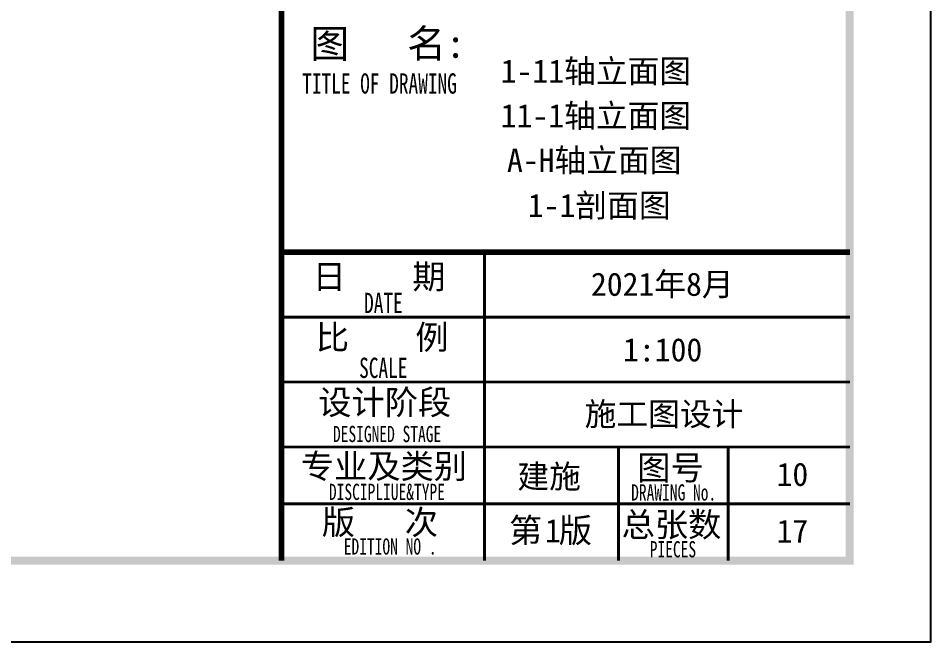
# Model space of a CAD drawing. Extents: x 1188826 to 1909461, y 608442 to 1651179.
# Drawn here: x 1372832 to 1384070, y 803485 to 811167 of the extents above; entities that cross this region are included whole.
import ezdxf

# ---------------------------------------------------------------- set-up
doc = ezdxf.new("R2010")
doc.units = 0
doc.header["$LTSCALE"] = 1000
doc.header["$MEASUREMENT"] = 0
doc.layers.add('图框', color=140, linetype='Continuous')
doc.layers.add('图签文字', color=147, linetype='Continuous')
doc.layers.add('图签', color=147, linetype='Continuous', lineweight=18)
doc.styles.add('宋体', font='', dxfattribs={"height": 50})
doc.styles.add('建筑图签-1', font='simhei.ttf', dxfattribs={"width": 0.7})
doc.styles.get('宋体').set_extended_font_data('SimSun')

# ---------------------------------------------------------------- blocks, each defined once
blk = doc.blocks.new('tq123')
at = {"layer": '图框'}
for points, const_width in [([(-6995, 0), (-6995, 57400)], 70), ([(-6995, 3800), (5, 3800)], 70), ([(-4495, 1400), (-4495, 3800)], 35), ([(-6995, 3000), (5, 3000)], 35), ([(-6995, 2200), (5, 2200)], 35), ([(-6995, 1400), (5, 1400)], 35), ([(-6995, 1400), (-495, 1400)], 35), ([(-4495, 0), (-4495, 1400)], 35), ([(-2845, 0), (-2845, 1400)], 35), ([(-2845, 0), (-2845, 1400)], 35), ([(-2845, 0), (-2845, 1400)], 35), ([(-1495, 0), (-1495, 1400)], 35), ([(-6995, 700), (-2845, 700)], 35), ([(-2845, 700), (5, 700)], 35)]:
    blk.add_lwpolyline(points, dxfattribs=dict(at, const_width=const_width))
at = {"layer": '图框', "style": '建筑图签-1', "width": 0.7}
for s, height, p in [('TITLE OF DRAWING', 250, (-6741, 5753)), ('DATE', 250, (-5979, 3049)), ('SCALE', 250, (-6040, 2250)), ('DESIGNED STAGE', 200, (-6362, 1460)), ('DISCIPLIUE&TYPE', 200, (-6412, 747)), ('DRAWING No.', 200, (-2690, 740)), ('EDITION NO .', 200, (-6229, 74)), ('PIECES', 200, (-2461, 40))]:
    blk.add_text(s, height=height, dxfattribs=at).set_placement(p)
at = {"layer": '图签', "color": 2, "style": '宋体'}
for s, height, p in [('2021年8月', 286.7, (-3185, 3262)), ('施工图设计', 286.7, (-3263, 1662)), ('建施', 286.7, (-4091, 893)), ('1', 287, (-3752, 225)), ('17', 286.7, (-899, 219))]:
    blk.add_text(s, height=height, dxfattribs=at).set_placement(p)
at = {"layer": '图签文字', "color": 7, "style": '建筑图签-1'}
for s, height, p in [('图   名:', 350, (-6640, 6195)), ('日    期', 300, (-6611, 3349)), ('比    例', 300, (-6573, 2602)), ('设计阶段', 300, (-6543, 1800)), ('专业及类别', 300, (-6757, 1013)), ('图号', 300, (-2614, 994)), ('版   次 ', 300, (-6499, 323)), ('第 版', 300, (-4194, 223)), ('总张数', 300, (-2807, 294))]:
    blk.add_text(s, height=height, dxfattribs=at).set_placement(p)

msp = doc.modelspace()

# ---------------------------------------------------------------- linework, layer by layer
at = {"layer": '图框'}
msp.add_lwpolyline([(1278970, 803485), (1384070, 803485), (1384070, 862885), (1278970, 862885)], close=True, dxfattribs=at)
at = {"layer": '图框', "const_width": 100}
msp.add_lwpolyline([(1281470, 804485), (1383070, 804485), (1383070, 861885), (1281470, 861885)], close=True, dxfattribs=at)

# ---------------------------------------------------------------- block references
msp.add_blockref('tq123', (1383070, 804485))

# ---------------------------------------------------------------- texts
at = {"layer": '图签', "color": 2, "style": '宋体'}
for s, p in [('1-11轴立面图', (1378774, 810372)), ('11-1轴立面图', (1378774, 809823)), ('A-H轴立面图', (1378851, 809274)), ('1-1剖面图', (1379108, 808717)), ('1:100', (1380281, 806939)), ('10', (1382171, 805405))]:
    msp.add_text(s, height=286.7, dxfattribs=at).set_placement(p)

doc.saveas('drawing.dxf')
